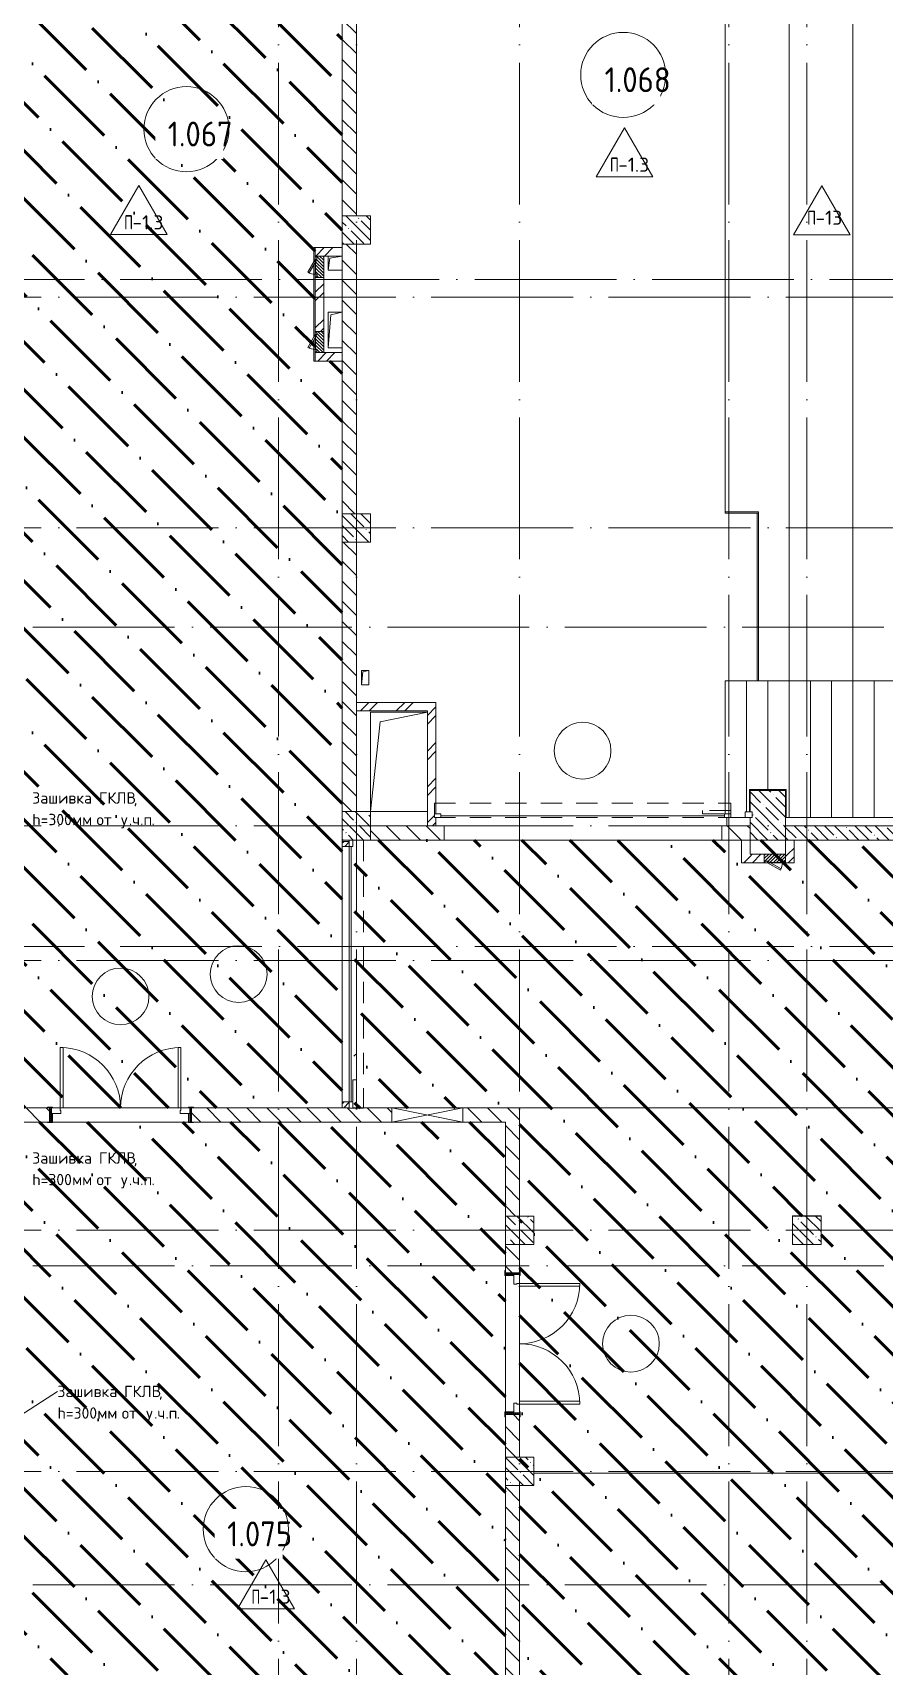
# Model space of a CAD drawing. Header units: millimetres. Extents: x -68946 to 288321, y -402657 to 324925.
# Drawn here: x 126624 to 138630, y 16477 to 39505 of the extents above; entities that cross this region are included whole.
import ezdxf

# ---------------------------------------------------------------- set-up
doc = ezdxf.new("R2010")
doc.units = ezdxf.units.MM
doc.linetypes.add('ADSK_Линия сетки', pattern=[2500, 2000, -250, 0, -250])
doc.linetypes.add('ADSK_Невидимые', pattern=[500, 300, -200])
for name, color, linetype, lineweight in [('3.4) ПТ-2.15    4 вып', 200, 'Continuous', 60), ('A-AREA-____-IDEN', 250, 'Continuous', 9), ('A-DETL-GENF-OTLN', 250, 'Continuous', 5), ('A-DOOR-____-HDLN', 31, 'ADSK_Невидимые', 5), ('A-DOOR-____-IDEN', 31, 'Continuous', 9), ('A-DOOR-____-MCUT', 250, 'Continuous', 5), ('A-DOOR-____-OTLN', 250, 'Continuous', 5), ('A-DOOR-FRAM-MCUT', 31, 'Continuous', 5), ('A-DOOR-FRAM-OTLN', 31, 'Continuous', 5), ('A-FLOR-____-IDEN', 11, 'Continuous', 9), ('A-FLOR-____-OTLN', 192, 'Continuous', 9), ('A-GENM-____-MCUT', 250, 'Continuous', 25), ('A-GENM-____-OTLN', 250, 'Continuous', 9), ('A-GLAZ-____-OTLN', 250, 'Continuous', 5), ('A-ROOF-___-IDEN', 132, 'Continuous', 9), ('A-ROOF-____-OTLN', 132, 'Continuous', 5), ('A-WALL-____-MCUT', 250, 'Continuous', 13), ('A-WALL-____-PATT', 250, 'Continuous', 13), ('E-ELEC-EQPM-OTLN', 250, 'Continuous', 9), ('G-____-____-TEXT', 250, 'Continuous', 9), ('I-WALL-____-OTLN', 250, 'Continuous', 9), ('S-COLS-____-MCUT', 250, 'Continuous', 25), ('S-COLS-____-OTLN', 250, 'Continuous', 9), ('S-GRID-____-OTLN', 250, 'Continuous', 9)]:
    doc.layers.add(name, color=color, linetype=linetype, lineweight=lineweight)
doc.styles.add('ISOCPEUR_1', font='isocpeur.ttf', dxfattribs={"width": 0.9, "height": 250})
doc.styles.add('ISOCPEUR_2', font='isocpeur.ttf', dxfattribs={"height": 160})
doc.styles.add('ISOCPEUR_4', font='isocpeur.ttf', dxfattribs={"height": 300})
pattern_1 = [(135, (12287.91, -0.0006), (-141.42136, -141.42136), [])]
pattern_2 = [(45, (12287.9, -0.0006), (-251.4472, 251.4472), []), (45, (12287.9, 381), (-251.4472, 251.4472), [])]
pattern_3 = [(135, (12287.91, -0.0006), (-142.5612, -142.5612), []), (135, (12430.48, -0.0006), (-142.5612, -142.5612), [252.016, -50.403, 3.353, -47.05])]

# ---------------------------------------------------------------- blocks, each defined once
blk = doc.blocks.new('Дверь_СКБ_2Ст_Внутренняя1 - Н_ВВ-7_2000x2600h_Фрамуга сверху-42056825-АР1_Маркировочный план 1 этажа С2и3')
at = {"layer": 'A-DOOR-____-OTLN'}
h = blk.add_hatch(dxfattribs=at)
h.set_pattern_fill('FP_17', color=256, style=0, pattern_type=2)
h.set_pattern_definition([(135, (1301.41, 164.685), (-14.1421, -14.1421), []), (225, (1301.41, 164.685), (14.1421, -14.1421), [])])
h.paths.add_polyline_path([(1012.5, -100), (1012.5, 100), (987.5, 100), (987.5, -100)])
at = {"layer": 'A-DOOR-FRAM-OTLN'}
h = blk.add_hatch(dxfattribs=at)
h.set_pattern_fill('FP_18', color=256, style=0, pattern_type=2)
h.set_pattern_definition([(45, (-821.384, 164.685), (-14.1421, 14.1421), []), (135, (-821.384, 164.685), (-14.1421, -14.1421), [])])
h.paths.add_polyline_path([(-987.5, -100), (-962.5, -100), (-962.5, 100), (-987.5, 100), (-987.5, 20)])
at = {"layer": 'A-DOOR-____-MCUT'}
for p, q in [((-837.5, 950), (-837.5, 100)), ((-797.5, 950), (-837.5, 950)), ((-797.5, 100), (-797.5, 950)), ((862.5, 950), (822.5, 950)), ((822.5, 950), (822.5, 100)), ((862.5, 100), (862.5, 950)), ((-837.5, 100), (-797.5, 100)), ((822.5, 100), (862.5, 100))]:
    blk.add_line(p, q, dxfattribs=at)
at = {"layer": 'A-DOOR-____-OTLN'}
for centre, start, end in [((-837.5, 100), 0, 90), ((862.5, 100), 90, 180)]:
    blk.add_arc(centre, 850, start, end, dxfattribs=at)
at = {"layer": 'A-DOOR-FRAM-MCUT'}
for p, q in [((-947.5, 108), (-1017.5, 108)), ((-1017.5, 108), (-1017.5, 100)), ((-1017.5, 100), (-947.5, 100)), ((-962.5, 100), (-987.5, 100)), ((-987.5, 100), (-987.5, -100)), ((-837.5, 100), (-962.5, 100)), ((-962.5, 100), (-962.5, 20)), ((-962.5, -100), (-962.5, 100)), ((-947.5, 100), (-962.5, 100)), ((-962.5, 100), (-962.5, 99)), ((-962.5, 99), (-947.5, 99)), ((-962.5, 20), (-827.5, 20)), ((-947.5, 20), (-962.5, 20)), ((-962.5, 20), (-962.5, -100)), ((-947.5, 100), (-947.5, 108)), ((-947.5, 99), (-947.5, 100)), ((-947.5, -100), (-947.5, 20)), ((-837.5, 60), (-837.5, 100)), ((-827.5, 60), (-837.5, 60)), ((-827.5, 20), (-827.5, 60)), ((862.5, 60), (852.5, 60)), ((852.5, 60), (852.5, 20)), ((852.5, 20), (987.5, 20)), ((862.5, 100), (862.5, 60)), ((987.5, 100), (862.5, 100)), ((1042.5, 108), (972.5, 108)), ((972.5, 108), (972.5, 100)), ((987.5, 100), (972.5, 100)), ((972.5, 100), (972.5, 99)), ((972.5, 100), (1042.5, 100)), ((972.5, 99), (987.5, 99)), ((987.5, 20), (972.5, 20)), ((972.5, 20), (972.5, -100)), ((987.5, 20), (987.5, 100)), ((1012.5, 100), (987.5, 100)), ((987.5, 100), (987.5, -100)), ((987.5, 99), (987.5, 100)), ((987.5, -100), (987.5, 20)), ((1012.5, -100), (1012.5, 100)), ((1042.5, 100), (1042.5, 108)), ((-947.5, -100), (-1017.5, -100)), ((-1017.5, -100), (-1017.5, -108)), ((-1017.5, -108), (-947.5, -108)), ((-987.5, -100), (-962.5, -100)), ((-962.5, -100), (-947.5, -100)), ((-947.5, -108), (-947.5, -100)), ((972.5, -100), (987.5, -100)), ((1042.5, -100), (972.5, -100)), ((972.5, -100), (972.5, -108)), ((972.5, -108), (1042.5, -108)), ((987.5, -100), (1012.5, -100)), ((1042.5, -108), (1042.5, -100))]:
    blk.add_line(p, q, dxfattribs=at)
blk = doc.blocks.new('_Wn_-As_OpeningMEP_floor__Rectangular - _Wn_-As_OpeningMEP_floor__Rectangular-34851197-АР1_Маркировочный план 1 этажа С2и3')
at = {"layer": 'A-DETL-GENF-OTLN', "lineweight": 5}
for p, q in [((-264, 614), (400, 750)), ((-400, -650), (-264, 614))]:
    blk.add_line(p, q, dxfattribs=at)
blk = doc.blocks.new('BSC_Колонна _Прямоугольная - 400x400-V65-АР1_Маркировочный план 1 этажа С2и3')
at = {"layer": 'S-COLS-____-OTLN', "lineweight": 5}
h = blk.add_hatch(dxfattribs=at)
h.set_pattern_fill('FP_101', color=256, style=0, pattern_type=2)
h.set_pattern_definition([(135, (-125249.98, -22625), (-142.5612, -142.5612), []), (135, (-125107.42, -22625), (-142.5612, -142.5612), [252.016, -50.403, 3.353, -47.05])])
h.paths.add_polyline_path([(-200, -200), (200, -200), (200, 200), (-200, 200), (-200, -198)])
at = {"layer": 'S-COLS-____-MCUT', "lineweight": 5}
for p, q in [((200, 200), (-200, 200)), ((-200, 200), (-200, -200)), ((200, -200), (200, 200)), ((-200, -200), (200, -200))]:
    blk.add_line(p, q, dxfattribs=at)
blk = doc.blocks.new('_Wn_-As_OpeningMEP_floor__Rectangular - _Wn_-As_OpeningMEP_floor__Rectangular-34847230-АР1_Маркировочный план 1 этажа С2и3')
at = {"layer": 'A-DETL-GENF-OTLN', "lineweight": 5}
for p, q in [((-50, -50), (-32, 132)), ((-32, 132), (50, 150))]:
    blk.add_line(p, q, dxfattribs=at)
blk = doc.blocks.new('_Wn_-As_OpeningMEP_floor__Rectangular - _Wn_-As_OpeningMEP_floor__Rectangular-32466846-АР1_Маркировочный план 1 этажа С2и3')
at = {"layer": 'A-DETL-GENF-OTLN', "lineweight": 5}
for p, q in [((-100, -200), (-62, 262)), ((-62, 262), (100, 300))]:
    blk.add_line(p, q, dxfattribs=at)
blk = doc.blocks.new('_Wn_-As_OpeningMEP_floor__Rectangular - _Wn_-As_OpeningMEP_floor__Rectangular-V81-АР1_Маркировочный план 1 этажа С2и3')
at = {"layer": 'A-DETL-GENF-OTLN', "lineweight": 5}
for p, q in [((-100, -50), (-73, 123)), ((-73, 123), (100, 150))]:
    blk.add_line(p, q, dxfattribs=at)
blk = doc.blocks.new('DM_Штора_Противодымная_Doormaster_E-60 - ш_4000 х в_2500-39408143-АР1_Маркировочный план 1 этажа С2и3')
at = {"layer": 'A-DOOR-____-HDLN'}
for p, q in [((-1965, 259), (2215, 259)), ((-1965, 259), (-1965, 59)), ((2215, 59), (2215, 259)), ((-1965, 59), (2215, 59)), ((1815, 159), (1815, 109)), ((2215, 159), (1815, 159)), ((1815, 109), (2215, 109)), ((2215, 109), (2215, 159))]:
    blk.add_line(p, q, dxfattribs=at)
at = {"layer": 'A-DOOR-____-MCUT', "lineweight": 5}
for p, q in [((-1875, 109), (-1965, 109)), ((-1965, 109), (-1965, 59)), ((-1965, 59), (-1875, 59)), ((-1875, 59), (-1875, 109)), ((-1875, 84), (2125, 84)), ((2125, 109), (2125, 59)), ((2215, 109), (2125, 109)), ((2125, 59), (2215, 59)), ((2215, 59), (2215, 109))]:
    blk.add_line(p, q, dxfattribs=at)
at = {"layer": 'E-ELEC-EQPM-OTLN', "lineweight": 5}
for p, q in [((2515, 139), (2415, 139)), ((2415, 139), (2415, 59)), ((2415, 59), (2515, 59)), ((2515, 59), (2515, 139))]:
    blk.add_line(p, q, dxfattribs=at)
blk = doc.blocks.new('DM_Штора_Противодымная_Doormaster_E-60 - ш_3600 х в_2500-40375709-АР1_Маркировочный план 1 этажа С2и3')
at = {"layer": 'A-DOOR-____-HDLN'}
for p, q in [((-1765, 250), (2015, 250)), ((-1765, 250), (-1765, 50)), ((2015, 50), (2015, 250)), ((-1765, 50), (2015, 50)), ((1615, 150), (1615, 100)), ((2015, 150), (1615, 150)), ((1615, 100), (2015, 100)), ((2015, 100), (2015, 150))]:
    blk.add_line(p, q, dxfattribs=at)
at = {"layer": 'A-DOOR-____-MCUT', "lineweight": 5}
for p, q in [((-1675, 100), (-1765, 100)), ((-1765, 100), (-1765, 50)), ((-1765, 50), (-1675, 50)), ((-1675, 50), (-1675, 100)), ((-1675, 75), (1925, 75)), ((1925, 100), (1925, 50)), ((2015, 100), (1925, 100)), ((1925, 50), (2015, 50)), ((2015, 50), (2015, 100))]:
    blk.add_line(p, q, dxfattribs=at)
blk = doc.blocks.new('_Wn_-As_OpeningMEP_wall__Rectangular - _Wn_-As_OpeningMEP_wall__Rectangular-40875229-АР1_Маркировочный план 1 этажа С2и3')
at = {"layer": 'A-DETL-GENF-OTLN', "lineweight": 5}
for p, q in [((500, -100), (-500, 100)), ((500, 100), (-500, -100)), ((-500, 100), (-500, -100)), ((500, 100), (-500, 100)), ((-500, 100), (-500, -100)), ((500, -100), (500, 100)), ((500, -100), (500, 100)), ((-500, -100), (500, -100))]:
    blk.add_line(p, q, dxfattribs=at)
blk = doc.blocks.new('АР_Люк - ЛРС_ВК_300х400_внутренний_RAL 9003-42732416-АР1_Маркировочный план 1 этажа С2и3')
at = {"layer": 'A-DOOR-____-OTLN'}
h = blk.add_hatch(dxfattribs=at)
h.set_pattern_fill('FP_148', color=256, style=0, pattern_type=2)
h.set_pattern_definition([(45, (125, 0), (-22.6274, 22.6274), [])])
h.paths.add_polyline_path([(230, 60), (220, 43), (190, 60), (20, 60), (20, 40), (-15, 40), (-15, 60), (-25, 60), (-25, -60), (275, -60), (275, 60), (265, 60), (265, 40), (230, 40), (230, 57)])
at = {"layer": 'A-DETL-GENF-OTLN', "lineweight": 5}
for p, q in [((275, 60), (-25, 60)), ((-25, 60), (-25, -60)), ((275, -60), (275, 60)), ((-25, -60), (275, -60))]:
    blk.add_line(p, q, dxfattribs=at)
at = {"layer": 'A-DOOR-____-MCUT', "lineweight": 5}
for p, q in [((20, 60), (-15, 60)), ((-15, 60), (-15, 40)), ((-15, 40), (20, 40)), ((20, 40), (20, 60)), ((48, 165), (38, 148)), ((38, 148), (220, 43)), ((230, 60), (48, 165)), ((220, 43), (230, 60)), ((265, 60), (230, 60)), ((230, 60), (230, 40)), ((230, 40), (265, 40)), ((265, 40), (265, 60))]:
    blk.add_line(p, q, dxfattribs=at)
blk.add_arc((230, 60), 210, 150, 180, dxfattribs=at)
at = {"layer": 'A-DOOR-____-OTLN'}
blk.add_line((230, 60), (48, 165), dxfattribs=at)
blk = doc.blocks.new('ASML_АР_Отделка Люка - ВО Отделка люков_Грунтовка 0_Шпатлевка 0_Окраска 0_0-42467640-АР1_Маркировочный план 1 этажа С2и3')
at = {"layer": 'A-GENM-____-MCUT', "lineweight": 5}
for p, q in [((-140, 3), (-150, 3)), ((-150, 3), (-150, 0)), ((65, 3), (-105, 3)), ((150, 3), (140, 3)), ((150, 0), (150, 3)), ((-150, 0), (-140, 0)), ((-105, 0), (70, 0)), ((103, 0), (105, 0)), ((140, 0), (150, 0))]:
    blk.add_line(p, q, dxfattribs=at)
blk = doc.blocks.new('AAR_СКБ_Марка_Помещения_мал - Номер-28977439-АР1_Маркировочный план 1 этажа С2и3')
at = {"layer": 'A-AREA-____-IDEN'}
blk.add_circle((-0.03, 0), 3, dxfattribs=at)
blk = doc.blocks.new('AAR_СКБ_Марка_Перекрытия - Марка пола-17325028-АР1_Маркировочный план 1 этажа С2и3')
at = {"layer": 'A-FLOR-____-IDEN'}
for p, q in [((0, 6.93), (-4, 0)), ((0, 6.93), (4, 0)), ((-4, 0), (4, 0))]:
    blk.add_line(p, q, dxfattribs=at)
blk = doc.blocks.new('ADSK_Марка_Дверь - Типоразмер_ADSK_Марка-30565456-АР1_Маркировочный план 1 этажа С2и3')
at = {"layer": 'A-DOOR-____-IDEN'}
blk.add_circle((0, 0), 4, dxfattribs=at)
blk = doc.blocks.new('ADSK_Марка_отделка-ступеней - Типоразмер_ADSK_Марка-39154903-АР1_Маркировочный план 1 этажа С2и3')
at = {"layer": 'A-ROOF-___-IDEN'}
for p, q in [((0, 6.22), (-4, -0.71)), ((0, 6.22), (4, -0.71)), ((-4, -0.71), (4, -0.71))]:
    blk.add_line(p, q, dxfattribs=at)

msp = doc.modelspace()

# ---------------------------------------------------------------- hatches: boundary and pattern name
at = {"layer": '3.4) ПТ-2.15    4 вып'}
h = msp.add_hatch(dxfattribs=at)
h.set_pattern_fill('ANSI36', color=256, scale=150, angle=90)
h.paths.add_polyline_path([(130987.8919, 45325), (148787.9138, 45325), (148787.9138, 49050.0006), (127612.9138, 49050.0006), (127612.9138, 45525), (124352.9138, 45525), (124352.9138, 43325.1926), (127612.9138, 43325.1926), (127612.9138, 39775.023), (121357.9147, 39775.023), (121357.9147, 36800.9403), (122877.9144, 36800.9403), (122877.9144, 35974.9403), (126337.9144, 35974.9403), (126337.9144, 24349.9994), (130987.8919, 24349.9994), (130987.8919, 34875), (130607.9138, 34875), (130607.9138, 36475), (130987.8919, 36475), (130987.8919, 39775.023)])
h = msp.add_hatch(dxfattribs=at)
h.set_pattern_fill('ANSI36', color=256, scale=150, angle=90)
h.paths.add_polyline_path([(148787.9138, 28125), (131162.8919, 28125), (131162.8919, 24345.0004), (133487.8919, 24345.0004), (133487.8919, 10424.9994), (137337.8919, 10424.9994), (137337.8919, 16124.9994), (144587.9138, 16124.9994), (144587.9138, 23025), (148787.9138, 23025), (148787.9138, 24345.0004)])
h.paths.add_polyline_path([(137337.8919, 22824.9994), (137737.8919, 22824.9994), (137737.8919, 22424.9994), (137337.8919, 22424.9994)], flags=16)
h = msp.add_hatch(dxfattribs=at)
h.set_pattern_fill('ANSI36', color=256, scale=150, angle=90)
h.paths.add_polyline_path([(133287.9138, 24149.9994), (126337.9144, 24149.9994), (126337.9144, 16124.9994), (128047.9144, 16124.9994), (128047.9144, 10225), (133287.9138, 10225)])
at = {"layer": 'A-WALL-____-PATT', "lineweight": 15, "true_color": 0x000000}
h = msp.add_hatch(dxfattribs=at)
h.set_pattern_fill('FP_2', color=18, style=0, pattern_type=2)
h.set_pattern_definition(pattern_1)
h.paths.add_polyline_path([(131187.9138, 28524.9994), (131187.9138, 32324.9994), (130987.9138, 32324.9994), (130987.9138, 28524.9994)])
h.paths.add_polyline_path([(131128.2119, 32724.9994), (131187.9138, 32724.9994), (131187.9138, 36524.9994), (130987.9138, 36524.9994), (130987.9138, 32724.9994), (131031.0475, 32724.9994)])
h.paths.add_polyline_path([(130987.9138, 36924.9994), (131187.9138, 36924.9994), (131187.9138, 40724.9994), (130987.9138, 40724.9994), (130987.9138, 37123.457)])
h.paths.add_polyline_path([(131187.9138, 41124.9994), (131187.9138, 43524.9994), (130987.9138, 43524.9994), (130987.9138, 41124.9994)])
h.paths.add_polyline_path([(130987.9138, 44624.9994), (131187.9138, 44624.9994), (131187.9138, 44924.9994), (130987.9138, 44924.9994), (130987.9138, 44838.0431)])
h = msp.add_hatch(dxfattribs=at)
h.set_pattern_fill('FP_4', color=18, style=0, pattern_type=2)
h.set_pattern_definition(pattern_2)
h.paths.add_polyline_path([(130987.9105, 36355), (130987.9138, 36355.0088), (130987.9138, 36475), (130607.9138, 36475), (130607.9138, 36355), (130987.9081, 36355)])
h = msp.add_hatch(dxfattribs=at)
h.set_pattern_fill('FP_4', color=18, style=0, pattern_type=2)
h.set_pattern_definition(pattern_2)
h.paths.add_polyline_path([(130607.9138, 35295), (130727.9138, 35295), (130727.9138, 36055), (130607.9138, 36055), (130607.9138, 35300.9487)])
h = msp.add_hatch(dxfattribs=at)
h.set_pattern_fill('FP_4', color=18, style=0, pattern_type=2)
h.set_pattern_definition(pattern_2)
h.paths.add_polyline_path([(130610.9138, 34875), (130987.9138, 34875), (130987.9138, 34995), (130607.9138, 34995), (130607.9138, 34875)])
h = msp.add_hatch(dxfattribs=at)
h.set_pattern_fill('FP_4', color=18, style=0, pattern_type=2)
h.set_pattern_definition(pattern_2)
h.paths.add_polyline_path([(132183.2444, 29945.0004), (132187.9138, 29945.0004), (132187.9138, 30065.0004), (131187.9138, 30065.0004), (131187.9138, 29945.0004), (132159.838, 29945.0004)])
h = msp.add_hatch(dxfattribs=at)
h.set_pattern_fill('FP_4', color=18, style=0, pattern_type=2)
h.set_pattern_definition(pattern_2)
h.paths.add_polyline_path([(132307.9138, 28324.9994), (132307.9138, 28443.0004), (132286.9138, 28443.0004), (132286.9138, 28493.0004), (132307.9138, 28493.0004), (132307.9138, 30065.0004), (132187.9138, 30065.0004), (132187.9138, 28324.9994)])
h = msp.add_hatch(dxfattribs=at)
h.set_pattern_fill('FP_2', color=18, style=0, pattern_type=2)
h.set_pattern_definition(pattern_1)
h.paths.add_polyline_path([(132425.9138, 28124.9994), (132425.9138, 28324.9994), (131387.8919, 28324.9994), (131387.9138, 28125.001), (131956.6757, 28124.9994)])
h = msp.add_hatch(dxfattribs=at)
h.set_pattern_fill('FP_2', color=18, style=0, pattern_type=2)
h.set_pattern_definition(pattern_1)
h.paths.add_polyline_path([(136407.8252, 28125.001), (136737.8919, 28125.001), (136737.8919, 28325.001), (136337.8919, 28325.001), (136338.003, 28125.001)])
h = msp.add_hatch(dxfattribs=at)
h.set_pattern_fill('FP_1', color=18, style=0, pattern_type=2)
h.set_pattern_definition(pattern_3)
h.paths.add_polyline_path([(137357.9138, 28125.001), (142737.8919, 28125.001), (142737.8919, 28325), (137237.9138, 28325.001), (137237.9138, 28125.0014)])
h = msp.add_hatch(dxfattribs=at)
h.set_pattern_fill('FP_5', color=18, style=0, pattern_type=2)
h.set_pattern_definition([(45, (12287.9, -0.0006), (-224.5064, 224.5064), []), (45, (12367.3, -0.0006), (0, 449.0128), []), (45, (12208.54, -0.0006), (0, 449.0128), [])])
h.paths.add_polyline_path([(131087.8919, 24349.9994), (131087.8919, 24435.0004), (130987.8919, 24435.0004), (130987.8919, 24349.9994)])
h.paths.add_polyline_path([(130987.8919, 28035.0004), (131087.8919, 28035.0004), (131087.8919, 28105.001), (130987.8919, 28105.001)])
h = msp.add_hatch(dxfattribs=at)
h.set_pattern_fill('FP_4', color=18, style=0, pattern_type=2)
h.set_pattern_definition(pattern_2)
h.paths.add_polyline_path([(136617.9138, 27805.001), (136737.9138, 27805.001), (136737.8919, 28125.0004), (136617.9138, 28125.0004), (136617.9138, 27816.4369)])
h = msp.add_hatch(dxfattribs=at)
h.set_pattern_fill('FP_4', color=18, style=0, pattern_type=2)
h.set_pattern_definition(pattern_2)
h.paths.add_polyline_path([(137237.9138, 27925.001), (137357.9138, 27925.001), (137357.9138, 27929.0868)])
h.paths.add_polyline_path([(137237.9138, 27925.001), (137357.9138, 27929.0868), (137357.9138, 28125), (137237.9138, 28124.9721), (137237.9138, 27925.0098)])
h = msp.add_hatch(dxfattribs=at)
h.set_pattern_fill('FP_4', color=18, style=0, pattern_type=2)
h.set_pattern_definition(pattern_2)
h.paths.add_polyline_path([(137335.8588, 27805.001), (137357.9138, 27805.001), (137357.9138, 27925.001), (137237.8919, 27925.001), (137238.2979, 27805.001), (137239.1098, 27805.001)])
h.paths.add_polyline_path([(136742.3574, 27805.001), (136937.8919, 27805.001), (136937.8919, 27925.001), (136737.9138, 27924.4119), (136737.9138, 27805.001)])
h = msp.add_hatch(dxfattribs=at)
h.set_pattern_fill('FP_2', color=18, style=0, pattern_type=2)
h.set_pattern_definition(pattern_1)
h.paths.add_polyline_path([(131137.8919, 24149.9994), (131687.9138, 24149.9994), (131687.9138, 24349.9994), (131137.8919, 24349.9994), (131137.8919, 24345.0004), (131087.8919, 24345.0004), (131087.8919, 24349.9994), (128862.9138, 24349.9994), (128862.9138, 24149.9994), (131087.8919, 24149.9994)])
h.paths.add_polyline_path([(133287.9138, 24149.9994), (133287.9138, 24349.9994), (132687.9138, 24349.9994), (132687.9138, 24149.9994)])
h.paths.add_polyline_path([(126537.8925, 24149.9994), (126862.9138, 24149.9994), (126862.9138, 24349.9994), (126337.9144, 24349.9994), (126337.9144, 24149.9994), (126412.0385, 24149.9994)])
h = msp.add_hatch(dxfattribs=at)
h.set_pattern_fill('FP_2', color=18, style=0, pattern_type=2)
h.set_pattern_definition(pattern_1)
h.paths.add_polyline_path([(133487.9138, 22414.9994), (133487.9138, 22424.9994), (133287.9138, 22424.9994), (133287.9138, 22414.9994), (133482.9144, 22414.9994)])
h.paths.add_polyline_path([(133487.9138, 22824.9994), (133487.9138, 24349.9994), (133287.9138, 24349.9994), (133287.9138, 22824.9994)])
h = msp.add_hatch(dxfattribs=at)
h.set_pattern_fill('FP_2', color=18, style=0, pattern_type=2)
h.set_pattern_definition(pattern_1)
h.paths.add_polyline_path([(133287.9138, 16124.9994), (133487.9138, 16124.9994), (133487.9138, 19024.9994), (133287.9138, 19024.9994), (133287.9138, 16168.8352)])
h.paths.add_polyline_path([(133287.9138, 19425), (133487.9137, 19425), (133487.9138, 20024.9994), (133287.9138, 20024.9994), (133287.9138, 19994.9994)])
h.paths.add_polyline_path([(133287.9138, 22024.9994), (133487.9138, 22024.9994), (133487.9138, 22414.9994), (133287.9138, 22414.9994), (133287.9138, 22054.9994)])
at = {"layer": 'S-COLS-____-OTLN', "lineweight": 5, "true_color": 0x000000}
h = msp.add_hatch(dxfattribs=at)
h.set_pattern_fill('FP_1', color=18, style=0, pattern_type=2)
h.set_pattern_definition(pattern_3)
h.paths.add_polyline_path([(130987.9138, 36524.9994), (131387.8919, 36525.0159), (131387.8919, 36924.9994), (130987.8919, 36924.9994), (130987.8919, 36524.9994)])
h = msp.add_hatch(dxfattribs=at)
h.set_pattern_fill('FP_1', color=18, style=0, pattern_type=2)
h.set_pattern_definition(pattern_3)
h.paths.add_polyline_path([(131387.8919, 32324.9994), (131387.8919, 32724.9993), (130987.8919, 32724.9678), (130987.9138, 32324.9994), (131360.7728, 32324.9994)])
h = msp.add_hatch(dxfattribs=at)
h.set_pattern_fill('FP_1', color=18, style=0, pattern_type=2)
h.set_pattern_definition(pattern_3)
h.paths.add_polyline_path([(137237.8341, 28125), (137237.8919, 28125.001), (137237.8919, 28825), (136737.8919, 28825), (136737.8919, 28523.0004), (136766.9138, 28523.0004), (136766.9138, 28443.0004), (136737.8919, 28443.0004), (136737.9031, 28125), (137212.0074, 28125.001)])
h = msp.add_hatch(dxfattribs=at)
h.set_pattern_fill('FP_1', color=18, style=0, pattern_type=2)
h.set_pattern_definition(pattern_3)
h.paths.add_polyline_path([(130987.9119, 28124.9994), (131387.8919, 28125.001), (131387.8919, 28524.9994), (130987.8919, 28524.9994), (130987.8919, 28124.9994)])
h = msp.add_hatch(dxfattribs=at)
h.set_pattern_fill('FP_1', color=18, style=0, pattern_type=2)
h.set_pattern_definition(pattern_3)
h.paths.add_polyline_path([(133287.8919, 22424.9994), (133687.8919, 22425), (133687.8919, 22824.9994), (133287.8919, 22824.9994)])
h = msp.add_hatch(dxfattribs=at)
h.set_pattern_fill('FP_1', color=18, style=0, pattern_type=2)
h.set_pattern_definition(pattern_3)
h.paths.add_polyline_path([(133687.8919, 19024.9994), (133687.8912, 19424.9994), (133287.8919, 19424.9994), (133287.9138, 19024.9994), (133489.9644, 19024.9994)])

# ---------------------------------------------------------------- linework, layer by layer
at = {"layer": 'A-FLOR-____-OTLN', "color": 18, "lineweight": 5, "true_color": 0x000000}
for p, q in [((130587.9138, 36275.359), (130587.9138, 36475)), ((130587.9138, 36475), (130607.9138, 36475)), ((130587.9138, 35215.359), (130587.9138, 36235.359)), ((130787.9138, 36155.0088), (130787.9138, 36355)), ((130987.9138, 36155.0088), (130787.9138, 36155.0088)), ((130787.9138, 35064.8146), (130787.9138, 35564.8146)), ((130787.9138, 35564.8146), (130987.9138, 35564.8146)), ((130587.9138, 34875), (130587.9138, 35175.359)), ((130987.9138, 35064.8146), (130787.9138, 35064.8146)), ((130607.9138, 34875), (130587.9138, 34875)), ((131260.7728, 30314.2201), (131260.7728, 30514.2201)), ((131260.7728, 30514.2201), (131360.7728, 30514.2201)), ((131360.7728, 30514.2201), (131360.7728, 30314.2201)), ((131360.7728, 30314.2201), (131260.7728, 30314.2201)), ((131387.9138, 28525.0004), (131387.9138, 29925.0004)), ((131387.9138, 29925.0004), (132187.9138, 29925.0004)), ((132187.9138, 28525.0004), (131387.9138, 28525.0004)), ((136407.8252, 28325.001), (136407.8252, 28443.0004)), ((136337.8919, 28125.001), (132425.9138, 28125.001)), ((132425.9138, 28124.9994), (136337.8919, 28124.9994)), ((137237.8919, 28125), (137237.8919, 27925.001)), ((128672.9138, 24349.9994), (127052.9138, 24349.9994)), ((148787.9138, 24349.9994), (133487.9138, 24349.9994)), ((133487.9138, 24349.9994), (148787.9138, 24349.9994)), ((137335.4138, 22425), (137335.4138, 22827.5)), ((137335.4138, 22827.5), (137737.9138, 22827.5)), ((137737.9138, 22827.5), (137737.9138, 22824.9994)), ((137337.8919, 22425), (137335.4138, 22425)), ((133487.9138, 21834.9994), (133487.9138, 20214.9994)), ((144587.8919, 19199.9994), (133687.8919, 19199.9994))]:
    msp.add_line(p, q, dxfattribs=at)
at = {"layer": 'A-ROOF-____-OTLN', "color": 18, "true_color": 0x000000}
for p, q in [((136387.9144, 43080), (136387.9144, 32730)), ((137288.2491, 43080), (137288.2491, 30370.001)), ((138187.9144, 43080), (138187.9144, 30370.001)), ((136387.9144, 32750), (136858.2491, 32750)), ((136387.9144, 32730), (136858.2491, 32730)), ((136838.2491, 30370.001), (136838.2491, 32730)), ((136858.2491, 32750), (136858.2491, 30370.001)), ((136387.9138, 28493.0004), (136387.9138, 30370.001)), ((136387.9138, 30370.001), (137287.9138, 30370.001)), ((136687.9138, 28523.0004), (136687.9138, 30370.001)), ((136987.9138, 28835.001), (136987.9138, 30370.001)), ((137287.9138, 28443.032), (137287.9138, 30370.001)), ((137288.2491, 30370.001), (138187.9138, 30370.001)), ((137587.9138, 28443.032), (137587.9138, 30370.001)), ((137887.9138, 28443.032), (137887.9138, 30370.001)), ((138187.9138, 28443.032), (138187.9138, 30370.001)), ((138187.9144, 30370.001), (139087.9138, 30370.001)), ((138487.9138, 28443.032), (138487.9138, 30370.001)), ((136727.8919, 28523.0004), (136727.8919, 28835.001)), ((136727.8919, 28835.001), (137247.9138, 28835.001)), ((137247.9138, 28835.001), (137247.9138, 28443.032)), ((136666.9138, 28443.032), (136466.9138, 28443.032)), ((139087.9138, 28443.032), (137247.9138, 28443.032))]:
    msp.add_line(p, q, dxfattribs=at)
at = {"layer": 'A-WALL-____-MCUT', "color": 18, "lineweight": 15, "true_color": 0x000000}
for p, q in [((130987.9138, 40724.9994), (130987.9138, 36924.9994)), ((131187.9138, 36924.9994), (131187.9138, 40724.9994)), ((130987.9138, 36924.9994), (131187.9138, 36924.9994)), ((130987.9138, 36475), (130607.9138, 36475)), ((130607.9138, 36475), (130607.9138, 36355)), ((130987.9138, 36524.9994), (130987.9138, 36475)), ((131187.9138, 36524.9994), (130987.9138, 36524.9994)), ((130987.9138, 36355), (130987.9138, 36475)), ((131187.9138, 32724.9994), (131187.9138, 36524.9994)), ((130727.9138, 36355), (130987.9138, 36355)), ((130727.9138, 34995), (130727.9138, 36355)), ((130987.9138, 36355), (130987.9138, 34995)), ((130607.9138, 36055), (130607.9138, 35295)), ((130607.9138, 34995), (130607.9138, 34875)), ((130607.9138, 34875), (130987.9138, 34875)), ((130987.9138, 34995), (130727.9138, 34995)), ((130987.9138, 34875), (130987.9138, 34995)), ((130987.9138, 34875), (130987.9138, 32724.9994)), ((130987.9138, 32724.9994), (131187.9138, 32724.9994)), ((130987.9138, 32324.9994), (130987.9138, 28524.9994)), ((131187.9138, 32324.9994), (130987.9138, 32324.9994)), ((131187.9138, 28524.9994), (131187.9138, 32324.9994)), ((132307.9138, 30065.0004), (131187.9138, 30065.0004)), ((131187.9138, 30065.0004), (131187.9138, 29945.0004)), ((131187.9138, 29945.0004), (132187.9138, 29945.0004)), ((132187.9138, 29945.0004), (132187.9138, 28324.9994)), ((132307.9138, 28493.0004), (132307.9138, 30065.0004)), ((130987.9138, 28524.9994), (131187.9138, 28524.9994)), ((132187.9138, 28324.9994), (131387.8919, 28324.9994)), ((131387.8919, 28324.9994), (131387.8919, 28124.9994)), ((132187.9138, 28324.9994), (132307.9138, 28324.9994)), ((132307.9138, 28324.9994), (132307.9138, 28443.0004)), ((132425.9138, 28324.9994), (132307.9138, 28324.9994)), ((132425.9138, 28124.9994), (132425.9138, 28324.9994)), ((136737.8919, 28325.001), (136337.8919, 28325.001)), ((136337.8919, 28325.001), (136337.8919, 28125.001)), ((136737.8919, 28125.001), (136737.8919, 28325.001)), ((142737.8919, 28325.001), (137237.9138, 28325.001)), ((137237.9138, 28325.001), (137237.9138, 28125.001)), ((130987.8919, 28105.001), (130987.8919, 28035.0004)), ((131087.8919, 28105.001), (130987.8919, 28105.001)), ((131387.8919, 28124.9994), (132425.9138, 28124.9994)), ((136337.8919, 28125.001), (136737.8919, 28125.001)), ((136617.9138, 28125.0004), (136617.9138, 27805.001)), ((136737.9138, 28125.0004), (136617.9138, 28125.0004)), ((136737.9138, 27925.001), (136737.9138, 28125.0004)), ((137237.9138, 28125.001), (137237.9138, 27925.001)), ((137237.9138, 28125.001), (142737.8919, 28125.001)), ((137357.9138, 27805.001), (137357.9138, 28125.001)), ((130987.8919, 28035.0004), (131087.8919, 28035.0004)), ((137237.8919, 27925.001), (136737.9138, 27925.001)), ((136617.9138, 27805.001), (136937.8919, 27805.001)), ((137237.8919, 27805.001), (137357.9138, 27805.001)), ((130987.8919, 24435.0004), (130987.8919, 24349.9994)), ((131087.8919, 24435.0004), (130987.8919, 24435.0004)), ((126832.9138, 24349.9994), (126337.9144, 24349.9994)), ((130987.8919, 24349.9994), (128892.9138, 24349.9994)), ((130987.8919, 24349.9994), (131087.8919, 24349.9994)), ((131687.9138, 24349.9994), (131137.8919, 24349.9994)), ((133487.9138, 24349.9994), (132687.9138, 24349.9994)), ((133487.9138, 22824.9994), (133487.9138, 24349.9994)), ((126337.9144, 24149.9994), (126832.9138, 24149.9994)), ((128892.9138, 24149.9994), (131687.9138, 24149.9994)), ((132687.9138, 24149.9994), (133287.9138, 24149.9994)), ((133287.9138, 24149.9994), (133287.9138, 22824.9994)), ((133287.9138, 22824.9994), (133487.9138, 22824.9994)), ((133487.9138, 22424.9994), (133287.9138, 22424.9994)), ((133287.9138, 22424.9994), (133287.9138, 22054.9994)), ((133487.9138, 22054.9994), (133487.9138, 22424.9994)), ((133287.9138, 19994.9994), (133287.9138, 19424.9994)), ((133487.9138, 19424.9994), (133487.9138, 19994.9994)), ((133287.9138, 19424.9994), (133487.9138, 19424.9994)), ((133287.9138, 19024.9994), (133287.9138, 16124.9994)), ((133487.9138, 19024.9994), (133287.9138, 19024.9994)), ((133487.9138, 16124.9994), (133487.9138, 19024.9994))]:
    msp.add_line(p, q, dxfattribs=at)
at = {"layer": 'G-____-____-TEXT', "color": 18, "true_color": 0x000000}
msp.add_line((125477.3238, 19383.8849), (126973.569, 20352.2608), dxfattribs=at)
at = {"layer": 'I-WALL-____-OTLN', "color": 18, "lineweight": 15, "true_color": 0x000000}
for p, q in [((130987.8919, 28105.001), (130987.8919, 28124.9994)), ((130987.8919, 24435.0004), (130987.8919, 28035.0004)), ((131087.8919, 28035.0004), (131087.8919, 24435.0004)), ((127052.9138, 24349.9994), (128672.9138, 24349.9994)), ((128822.9138, 24149.9994), (126902.9138, 24149.9994)), ((133287.9138, 20064.9994), (133287.9138, 21984.9994))]:
    msp.add_line(p, q, dxfattribs=at)
at = {"layer": 'S-COLS-____-MCUT', "color": 18, "lineweight": 5, "true_color": 0x000000}
for p, q in [((130987.8919, 36924.9994), (130987.8919, 36524.9994)), ((131387.8919, 36924.9994), (131187.9138, 36924.9994)), ((131387.8919, 36524.9994), (131387.8919, 36924.9994)), ((131187.9138, 36524.9994), (131387.8919, 36524.9994)), ((130987.8919, 32724.9994), (130987.8919, 32324.9994)), ((131387.8919, 32724.9994), (131187.9138, 32724.9994)), ((131387.8919, 32324.9994), (131387.8919, 32724.9994)), ((131187.9138, 32324.9994), (131387.8919, 32324.9994)), ((137237.8919, 28825), (136737.8919, 28825)), ((136737.8919, 28825), (136737.8919, 28523.0004)), ((137237.8919, 28325.001), (137237.8919, 28825)), ((130987.8919, 28524.9994), (130987.8919, 28124.9994)), ((131387.8919, 28524.9994), (131187.9138, 28524.9994)), ((131387.8919, 28324.9994), (131387.8919, 28524.9994)), ((136737.8919, 28443.0004), (136737.8919, 28125)), ((130987.8919, 28124.9994), (131087.8919, 28124.9994)), ((131137.8919, 28124.9994), (131387.8919, 28124.9994)), ((136737.8919, 28125), (137237.8919, 28125)), ((133287.8919, 22824.9994), (133287.8919, 22424.9994)), ((133687.8919, 22824.9994), (133487.9138, 22824.9994)), ((133687.8919, 22424.9994), (133687.8919, 22824.9994)), ((133487.9138, 22424.9994), (133687.8919, 22424.9994)), ((133287.8919, 19424.9994), (133287.8919, 19024.9994)), ((133687.8919, 19424.9994), (133487.9138, 19424.9994)), ((133687.8919, 19024.9994), (133687.8919, 19424.9994)), ((133487.9138, 19024.9994), (133687.8919, 19024.9994))]:
    msp.add_line(p, q, dxfattribs=at)
at = {"layer": 'S-COLS-____-OTLN', "color": 18, "lineweight": 5, "true_color": 0x000000}
for p, q in [((131187.9138, 36924.9994), (130987.8919, 36924.9994)), ((130987.8919, 36524.9994), (131187.9138, 36524.9994)), ((131187.9138, 32724.9994), (130987.8919, 32724.9994)), ((130987.8919, 32324.9994), (131187.9138, 32324.9994)), ((131187.9138, 28524.9994), (130987.8919, 28524.9994)), ((131387.8919, 28124.9994), (131387.8919, 28324.9994)), ((137237.8919, 28125), (137237.8919, 28325.001)), ((133487.9138, 22824.9994), (133287.8919, 22824.9994)), ((133287.8919, 22424.9994), (133487.9138, 22424.9994)), ((133487.9138, 19424.9994), (133287.8919, 19424.9994)), ((133287.8919, 19024.9994), (133487.9138, 19024.9994))]:
    msp.add_line(p, q, dxfattribs=at)
at = {"layer": 'S-GRID-____-OTLN', "color": 18, "linetype": 'ADSK_Линия сетки', "true_color": 0x000000}
for p, q in [((130087.9138, -2919.5356), (130087.9138, 61063.6538)), ((131187.9138, -2919.5356), (131187.9138, 61063.6538)), ((133487.9138, -2919.5356), (133487.9138, 61063.6538)), ((136437.9138, -2919.5356), (136437.9138, 61063.6538)), ((137537.9138, -2919.5356), (137537.9138, 61063.6538)), ((167356.8279, 36025), (111607.9138, 36025)), ((77240.3519, 35775), (168626.8279, 35775)), ((77240.3519, 32525), (168626.8279, 32525)), ((168626.8279, 31125), (111607.9138, 31125)), ((77240.3519, 28325), (168626.8279, 28325)), ((167356.8279, 26625), (111607.9138, 26625)), ((77240.3519, 26425), (168626.8279, 26425)), ((77240.3519, 22625), (167356.8279, 22625)), ((168626.8279, 22125), (111607.9138, 22125)), ((77240.3519, 19225), (168626.8279, 19225)), ((168626.8279, 17625), (111607.9138, 17625))]:
    msp.add_line(p, q, dxfattribs=at)

# ---------------------------------------------------------------- block references
at = {"layer": 'A-AREA-____-IDEN', "color": 18, "true_color": 0x000000, "xscale": 200, "yscale": 200, "zscale": 99.99999999999993}
for p in [(134955.8983, 38908.8706), (128797.2935, 38144.0828), (129635.0432, 18411.5125)]:
    msp.add_blockref('AAR_СКБ_Марка_Помещения_мал - Номер-28977439-АР1_Маркировочный план 1 этажа С2и3', p, dxfattribs=at)
at = {"layer": 'A-DOOR-____-IDEN', "color": 18, "true_color": 0x000000, "xscale": 99.99999999999993, "yscale": 99.99999999999993, "zscale": 99.99999999999993}
for p in [(134376.9138, 29384.0004), (129528.0368, 26235.0004), (127862.9138, 25919.9994), (135057.9138, 21024.9994)]:
    msp.add_blockref('ADSK_Марка_Дверь - Типоразмер_ADSK_Марка-30565456-АР1_Маркировочный план 1 этажа С2и3', p, dxfattribs=at)
at = {"layer": 'A-DOOR-____-OTLN', "color": 18, "true_color": 0x000000}
for name, p, rotation in [('АР_Люк - ЛРС_ВК_300х400_внутренний_RAL 9003-42732416-АР1_Маркировочный план 1 этажа С2и3', (130667.9138, 36080), 90), ('АР_Люк - ЛРС_ВК_300х400_внутренний_RAL 9003-42732416-АР1_Маркировочный план 1 этажа С2и3', (130667.9138, 35020), 90), ('DM_Штора_Противодымная_Doormaster_E-60 - ш_3600 х в_2500-40375709-АР1_Маркировочный план 1 этажа С2и3', (131037.8919, 26360.0004), 270.0000000000013), ('АР_Люк - ЛРС_ВК_300х400_внутренний_RAL 9003-42732416-АР1_Маркировочный план 1 этажа С2и3', (137212.8919, 27865.001), 180), ('Дверь_СКБ_2Ст_Внутренняя1 - Н_ВВ-7_2000x2600h_Фрамуга сверху-42056825-АР1_Маркировочный план 1 этажа С2и3', (133387.9138, 21037.4994), 270)]:
    msp.add_blockref(name, p, dxfattribs=dict(at, rotation=rotation))
for name, p in [('DM_Штора_Противодымная_Doormaster_E-60 - ш_4000 х в_2500-39408143-АР1_Маркировочный план 1 этажа С2и3', (134251.9138, 28384.0004)), ('Дверь_СКБ_2Ст_Внутренняя1 - Н_ВВ-7_2000x2600h_Фрамуга сверху-42056825-АР1_Маркировочный план 1 этажа С2и3', (127850.4138, 24249.9994))]:
    msp.add_blockref(name, p, dxfattribs=at)
at = {"layer": 'A-FLOR-____-IDEN', "color": 18, "true_color": 0x000000, "xscale": 99.99999999999993, "yscale": 99.99999999999993, "zscale": 99.99999999999993}
for p in [(134967.865, 37472.8174), (128120.0838, 36660), (129912.9141, 17287.4997)]:
    msp.add_blockref('AAR_СКБ_Марка_Перекрытия - Марка пола-17325028-АР1_Маркировочный план 1 этажа С2и3', p, dxfattribs=at)
at = {"layer": 'A-GENM-____-OTLN', "color": 18, "lineweight": 5, "true_color": 0x000000}
for p, rotation in [((130610.9138, 36205), 90), ((130610.9138, 35145), 90), ((137087.8919, 27808.001), 180)]:
    msp.add_blockref('ASML_АР_Отделка Люка - ВО Отделка люков_Грунтовка 0_Шпатлевка 0_Окраска 0_0-42467640-АР1_Маркировочный план 1 этажа С2и3', p, dxfattribs=dict(at, rotation=rotation))
at = {"layer": 'A-GLAZ-____-OTLN', "color": 18, "true_color": 0x000000}
for name, p in [('_Wn_-As_OpeningMEP_floor__Rectangular - _Wn_-As_OpeningMEP_floor__Rectangular-V81-АР1_Маркировочный план 1 этажа С2и3', (130887.9138, 36205.0088)), ('_Wn_-As_OpeningMEP_floor__Rectangular - _Wn_-As_OpeningMEP_floor__Rectangular-32466846-АР1_Маркировочный план 1 этажа С2и3', (130887.9138, 35264.8146)), ('_Wn_-As_OpeningMEP_floor__Rectangular - _Wn_-As_OpeningMEP_floor__Rectangular-34847230-АР1_Маркировочный план 1 этажа С2и3', (131310.7728, 30364.2201)), ('_Wn_-As_OpeningMEP_floor__Rectangular - _Wn_-As_OpeningMEP_floor__Rectangular-34851197-АР1_Маркировочный план 1 этажа С2и3', (131787.9138, 29175.0004))]:
    msp.add_blockref(name, p, dxfattribs=at)
at = {"layer": 'A-GLAZ-____-OTLN', "color": 18, "true_color": 0x000000, "rotation": 180}
msp.add_blockref('_Wn_-As_OpeningMEP_wall__Rectangular - _Wn_-As_OpeningMEP_wall__Rectangular-40875229-АР1_Маркировочный план 1 этажа С2и3', (132187.9138, 24249.9994), dxfattribs=at)
at = {"layer": 'A-ROOF-___-IDEN', "color": 18, "true_color": 0x000000, "xscale": 99.99999999999993, "yscale": 99.99999999999993, "zscale": 99.99999999999993}
msp.add_blockref('ADSK_Марка_отделка-ступеней - Типоразмер_ADSK_Марка-39154903-АР1_Маркировочный план 1 этажа С2и3', (137747.9144, 36725.0005), dxfattribs=at)
at = {"layer": 'S-COLS-____-OTLN', "color": 18, "lineweight": 5, "true_color": 0x000000}
msp.add_blockref('BSC_Колонна _Прямоугольная - 400x400-V65-АР1_Маркировочный план 1 этажа С2и3', (137537.8919, 22624.9994), dxfattribs=at)

# ---------------------------------------------------------------- texts
at = {"layer": 'A-FLOR-____-IDEN', "color": 18, "true_color": 0x000000, "char_height": 200, "attachment_point": 1, "style": 'ISOCPEUR_2'}
for s, insert, width in [('\\fISOCPEUR|b0|i0|c204|p34|;\\W.7;П', (134762.63, 37744.2032), 140.295312), ('-1.3', (134878.3852, 37744.2032), 381.60325), ('\\fISOCPEUR|b0|i0|c204|p34|;\\W.7;П', (127914.8489, 36931.3858), 140.295312), ('-1.3', (128030.6041, 36931.3858), 381.60325), ('\\fISOCPEUR|b0|i0|c204|p34|;\\W.7;П', (129707.6792, 17558.8855), 140.295312), ('-1.3', (129823.4344, 17558.8855), 381.60325)]:
    msp.add_mtext(s, dxfattribs=dict(at, insert=insert, width=width))
at = {"layer": 'A-ROOF-___-IDEN', "color": 18, "true_color": 0x000000, "char_height": 200, "attachment_point": 1, "style": 'ISOCPEUR_2'}
for s, insert, width in [('\\fISOCPEUR|b0|i0|c204|p34|;\\W.7;П', (137543.7335, 36996.0881), 140.295312), ('-13', (137659.4887, 36996.0881), 331.096937)]:
    msp.add_mtext(s, dxfattribs=dict(at, insert=insert, width=width))
at = {"layer": 'G-____-____-TEXT', "color": 18, "true_color": 0x000000, "char_height": 160, "attachment_point": 1, "style": 'ISOCPEUR_4'}
for s, insert, width in [('Зашивка', (126617.9237, 28797.8591), 1026.16), ('ГКЛВ', (127557.1946, 28797.8591), 593.24875), ('\\fISOCPEUR|b0|i0|c204|p34|;,', (128046.6737, 28797.8591), 64.135), ('h=300', (126617.9237, 28493.5882), 681.434375), ('мм', (127180.1633, 28493.5882), 304.64125), ('от', (127524.1217, 28493.5882), 304.64125), ('\\fISOCPEUR|b0|i0|c204|p34|;у', (127868.08, 28493.5882), 136.286875), ('\\fISOCPEUR|b0|i0|c204|p34|;.', (127980.5279, 28493.5882), 56.118125), ('\\fISOCPEUR|b0|i0|c204|p34|;ч', (128026.83, 28493.5882), 136.286875), ('\\fISOCPEUR|b0|i0|c204|p34|;.', (128139.2779, 28493.5882), 56.118125), ('\\fISOCPEUR|b0|i0|c204|p34|;п', (128185.58, 28493.5882), 136.286875), ('\\fISOCPEUR|b0|i0|c204|p34|;.', (128298.0279, 28493.5882), 56.118125), ('Зашивка', (126617.9237, 23722.8591), 1026.16), ('ГКЛВ', (127557.1946, 23722.8591), 593.24875), ('\\fISOCPEUR|b0|i0|c204|p34|;,', (128046.6737, 23722.8591), 64.135), ('h=300', (126617.9237, 23418.5882), 681.434375), ('мм', (127180.1633, 23418.5882), 304.64125), ('от', (127524.1217, 23418.5882), 304.64125), ('\\fISOCPEUR|b0|i0|c204|p34|;у', (127868.08, 23418.5882), 136.286875), ('\\fISOCPEUR|b0|i0|c204|p34|;.', (127980.5279, 23418.5882), 56.118125), ('\\fISOCPEUR|b0|i0|c204|p34|;ч', (128026.83, 23418.5882), 136.286875), ('\\fISOCPEUR|b0|i0|c204|p34|;.', (128139.2779, 23418.5882), 56.118125), ('\\fISOCPEUR|b0|i0|c204|p34|;п', (128185.58, 23418.5882), 136.286875), ('\\fISOCPEUR|b0|i0|c204|p34|;.', (128298.0279, 23418.5882), 56.118125), ('Зашивка', (126973.569, 20432.2608), 1026.16), ('ГКЛВ', (127912.8398, 20432.2608), 593.24875), ('\\fISOCPEUR|b0|i0|c204|p34|;,', (128402.319, 20432.2608), 64.135), ('h=300', (126973.569, 20127.99), 681.434375), ('мм', (127535.8086, 20127.99), 304.64125), ('от', (127879.7669, 20127.99), 304.64125), ('\\fISOCPEUR|b0|i0|c204|p34|;у', (128223.7252, 20127.99), 136.286875), ('\\fISOCPEUR|b0|i0|c204|p34|;ч', (128382.4752, 20127.99), 136.286875), ('\\fISOCPEUR|b0|i0|c204|p34|;п', (128541.2252, 20127.99), 136.286875), ('\\fISOCPEUR|b0|i0|c204|p34|;.', (128336.1731, 20127.99), 56.118125), ('\\fISOCPEUR|b0|i0|c204|p34|;.', (128494.9231, 20127.99), 56.118125), ('\\fISOCPEUR|b0|i0|c204|p34|;.', (128653.6731, 20127.99), 56.118125)]:
    msp.add_mtext(s, dxfattribs=dict(at, insert=insert, width=width))

# ---------------------------------------------------------------- next in the draw order: texts
at = {"layer": 'A-AREA-____-IDEN', "color": 18, "true_color": 0x000000, "char_height": 350, "width": 609.2825, "attachment_point": 1, "style": 'ISOCPEUR_1', "bg_fill": 3, "box_fill_scale": 1.5, "bg_fill_color": 256, "bg_fill_transparency": 0}
for s, insert in [('1.068', (134686.398, 39016.3561)), ('1.067', (128527.7931, 38251.5684)), ('1.075', (129365.5428, 18518.9981))]:
    msp.add_mtext(s, dxfattribs=dict(at, insert=insert))

doc.saveas('drawing.dxf')
